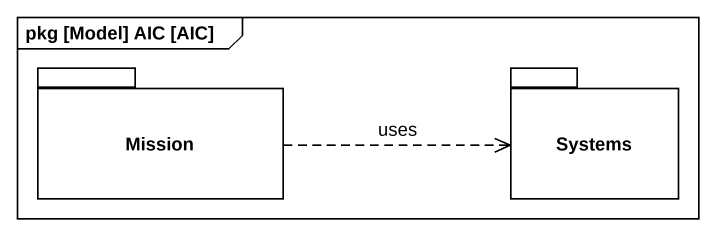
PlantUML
@startuml
mainframe pkg [Model] AIC [AIC]
package Mission {
}
package Systems {
}
Mission .right.> Systems : uses
@enduml
